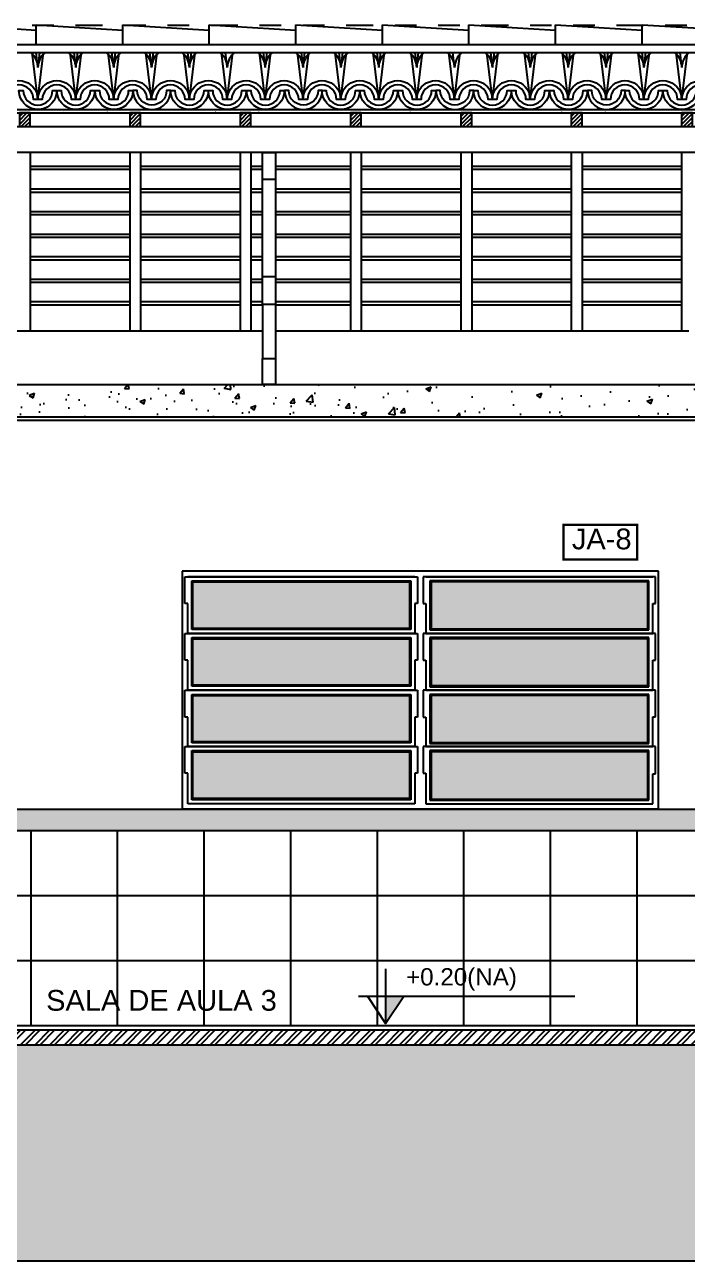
# Model space of a CAD drawing. Extents: x 183 to 373, y 23 to 105.
# Drawn here: x 229.01 to 232.07, y 79.7 to 85.42 of the extents above; entities that cross this region are included whole.
import ezdxf

# ---------------------------------------------------------------- set-up
doc = ezdxf.new("R2010")
doc.units = 0
doc.header["$LTSCALE"] = 0.005
doc.linetypes.add('C5', pattern=[60, 50, -5, 0, -5])
doc.linetypes.add('TRAÇO-2PTOS_P', pattern=[0.625, 0.25, -0.125, 0, -0.125, 0, -0.125])
doc.layers.get('0').update_dxf_attribs({"linetype": 'CONTINUOUS'})
for name, color, linetype in [('01', 1, 'CONTINUOUS'), ('252', 252, 'CONTINUOUS'), ('A-COTAS', 1, 'CONTINUOUS'), ('A-ESQUADRIAS', 2, 'CONTINUOUS'), ('A-PAREDE', 5, 'CONTINUOUS'), ('ARQ-EXO-1_100', 251, 'C5'), ('ARQ-HTC', 9, 'CONTINUOUS'), ('ARQ-PIS-CORTE', 2, 'CONTINUOUS'), ('ARQ-SMB-1_050', 1, 'CONTINUOUS'), ('ARQ-SMB-1_100', 1, 'CONTINUOUS'), ('ARQ-TLH-VISTA1', 2, 'CONTINUOUS'), ('ARQ-TLH-VISTA2', 1, 'CONTINUOUS'), ('ARQ-TXT-1_075', 2, 'CONTINUOUS'), ('BL-AR-TELHA 2', 2, 'CONTINUOUS'), ('MADEIRAMENTO', 2, 'CONTINUOUS')]:
    doc.layers.add(name, color=color, linetype=linetype)
doc.styles.add('ESC-50-A20', font='arial.ttf', dxfattribs={"height": 0.1})
pattern_1 = [(50, (84.715, 34.55552), (0.25505854, -0.02231472), [0.02667, -0.29337]), (355, (84.715, 34.55552), (-0.0493408, 0.2674796), [0.021336, -0.2346968]), (100.45144, (84.73625, 34.55366), (0.20571775, 0.24516485), [0.022666, -0.24932634]), (46.1842, (84.715, 34.62664), (0.37951066, -0.05885926), [0.040005, -0.440055]), (96.63556, (84.74662, 34.62174), (0.3323658, 0.3463966), [0.033999, -0.37398985]), (351.18415, (84.715, 34.62664), (0.3323658, 0.3463966), [0.032004, -0.3520436]), (21, (84.75056, 34.60886), (0.21226015, -0.14317128), [0.02667, -0.29337]), (326, (84.75056, 34.60886), (0.08652284, 0.25786315), [0.021336, -0.234696]), (71.45144, (84.76824, 34.59693), (0.298783, 0.11469188), [0.022666, -0.2493259]), (37.5, (84.715, 34.55552), (0.004324045, 0.118377054), [0, -0.2318512, 0, -0.238252, 0, -0.235585]), (7.5, (84.715, 34.55552), (0.09354753, 0.1402528), [0, -0.1358392, 0, -0.2265172, 0, -0.089789]), (327.5, (84.6357, 34.55552), (0.189826833, -0.00802024), [0, -0.0889, 0, -0.277368, 0, -0.368046]), (317.5, (84.60014, 34.55552), (0.20738085, 0.03559709), [0, -0.11557, 0, -0.1842008, 0, -0.261366])]

# ---------------------------------------------------------------- blocks, each defined once
blk = doc.blocks.new('FNDE-Nível Corte-1_050')
blk.add_hatch(color=251).paths.add_polyline_path([(140.6568, -0.1868), (140.7408, -0.1868), (140.6568, -0.3128)])
at = {"color": 251}
for p, q in [((140.6568, -0.0608), (140.6568, -0.3128)), ((140.5308, -0.1868), (141.5308, -0.1868))]:
    blk.add_line(p, q, dxfattribs=at)
blk.add_lwpolyline([(140.5728, -0.1868), (140.6568, -0.3128), (140.7408, -0.1868)], dxfattribs=at)

msp = doc.modelspace()

# ---------------------------------------------------------------- hatches: boundary and pattern name
at = {"layer": 'A-COTAS'}
h = msp.add_hatch(color=252, dxfattribs=at)
h.set_gradient(color1=(91, 91, 91), one_color=1, tint=1, name='INVHEMISPHERICAL')
h.paths.add_polyline_path([(229.7867, 82.8394), (229.7867, 82.6249), (230.7879, 82.6249), (230.7879, 82.8394)])
h.paths.add_polyline_path([(229.7867, 82.5769), (229.7867, 82.3624), (230.7879, 82.3624), (230.7879, 82.5769)])
h.paths.add_polyline_path([(229.7867, 82.3144), (229.7867, 82.0999), (230.7879, 82.0999), (230.7879, 82.3144)])
h.paths.add_polyline_path([(229.7867, 82.0544), (229.7867, 81.8374), (230.7879, 81.8374), (230.7879, 82.0544)])
h.paths.add_polyline_path([(231.8879, 82.6226), (231.8879, 82.8394), (230.8867, 82.8394), (230.8867, 82.6226)])
h.paths.add_polyline_path([(231.8879, 82.3601), (231.8879, 82.5769), (230.8867, 82.5769), (230.8867, 82.3601)])
h.paths.add_polyline_path([(231.8879, 82.0976), (231.8879, 82.3144), (230.8867, 82.3144), (230.8867, 82.0976)])
h.paths.add_polyline_path([(230.8867, 82.0544), (230.8867, 81.8351), (231.8879, 81.8351), (231.8879, 82.0544)])
at = {"layer": 'A-ESQUADRIAS'}
h = msp.add_hatch(dxfattribs=at)
h.set_pattern_fill('GOST_WOOD', color=251, scale=0.01, angle=90)
h.set_pattern_definition([(180, (186.197824, -81.4883), (7e-18, 0.06), [0.1, -0.02]), (180, (186.217824, -81.4683), (7e-18, 0.06), [0.06, -0.015, 0.03, -0.015]), (180, (186.247824, -81.4483), (7e-18, 0.06), [0.1, -0.02])])
h.paths.add_polyline_path([(233.0373, 81.688), (233.0373, 81.788), (225.0373, 81.788), (225.0373, 81.688)])
at = {"layer": 'ARQ-HTC'}
h = msp.add_hatch(dxfattribs=at)
h.set_pattern_fill('ANSI31', color=256, scale=0.004, style=0)
h.set_pattern_definition([(45, (-18.45494, 37.775708), (-0.0089802561, 0.0089802561), [])])
h.paths.add_polyline_path([(228.9847, 84.9458), (229.0347, 84.9458), (229.0347, 85.0085), (228.9847, 85.0085)])
h = msp.add_hatch(dxfattribs=at)
h.set_pattern_fill('ANSI31', color=256, scale=0.004, style=0)
h.set_pattern_definition([(45, (-17.94494, 37.775708), (-0.0089802561, 0.0089802561), [])])
h.paths.add_polyline_path([(229.4947, 84.9458), (229.5447, 84.9458), (229.5447, 85.0085), (229.4947, 85.0085)])
h = msp.add_hatch(dxfattribs=at)
h.set_pattern_fill('ANSI31', color=256, scale=0.004, style=0)
h.set_pattern_definition([(45, (-17.43494, 37.775708), (-0.0089802561, 0.0089802561), [])])
h.paths.add_polyline_path([(230.0047, 84.9458), (230.0547, 84.9458), (230.0547, 85.0085), (230.0047, 85.0085)])
h = msp.add_hatch(dxfattribs=at)
h.set_pattern_fill('ANSI31', color=256, scale=0.004, style=0)
h.set_pattern_definition([(45, (-16.92494, 37.775708), (-0.0089802561, 0.0089802561), [])])
h.paths.add_polyline_path([(230.5147, 84.9458), (230.5647, 84.9458), (230.5647, 85.0085), (230.5147, 85.0085)])
h = msp.add_hatch(dxfattribs=at)
h.set_pattern_fill('ANSI31', color=256, scale=0.004, style=0)
h.set_pattern_definition([(45, (-16.41494, 37.775708), (-0.0089802561, 0.0089802561), [])])
h.paths.add_polyline_path([(231.0247, 84.9458), (231.0747, 84.9458), (231.0747, 85.0085), (231.0247, 85.0085)])
h = msp.add_hatch(dxfattribs=at)
h.set_pattern_fill('ANSI31', color=256, scale=0.004, style=0)
h.set_pattern_definition([(45, (-15.90494, 37.775708), (-0.0089802561, 0.0089802561), [])])
h.paths.add_polyline_path([(231.5347, 84.9458), (231.5847, 84.9458), (231.5847, 85.0085), (231.5347, 85.0085)])
h = msp.add_hatch(dxfattribs=at)
h.set_pattern_fill('ANSI31', color=256, scale=0.004, style=0)
h.set_pattern_definition([(45, (-15.39494, 37.775708), (-0.0089802561, 0.0089802561), [])])
h.paths.add_polyline_path([(232.0447, 84.9458), (232.0947, 84.9458), (232.0947, 85.0085), (232.0447, 85.0085)])
h = msp.add_hatch(dxfattribs=at)
h.set_pattern_fill('AR-CONC', color=251, scale=0.0014, style=0)
h.set_pattern_definition(pattern_1)
h.paths.add_polyline_path([(231.4212, 83.7528), (228.8376, 83.7528), (228.8376, 83.6028), (231.4212, 83.6028)])
h = msp.add_hatch(dxfattribs=at)
h.set_pattern_fill('AR-CONC', color=251, scale=0.0014, style=0)
h.set_pattern_definition(pattern_1)
h.paths.add_polyline_path([(234.7563, 83.7528), (231.4212, 83.7528), (231.4212, 83.6028), (233.0523, 83.6028), (233.0523, 83.2978), (233.1723, 83.2978), (233.1723, 83.6028), (234.7563, 83.6028)])
h = msp.add_hatch(dxfattribs=at)
h.set_pattern_fill('ANSI32', color=251, scale=0.005, style=0)
h.set_pattern_definition([(45, (84.714996, 34.55552), (-0.03367596, 0.03367596), []), (45, (84.737447, 34.55552), (-0.03367596, 0.03367596), [])])
h.paths.add_polyline_path([(225.0373, 80.6978), (233.0373, 80.6978), (233.0373, 80.7678), (225.0373, 80.7678)])
h = msp.add_hatch(dxfattribs=at)
h.set_pattern_fill('EARTH', color=252, scale=0.02, angle=45, style=0)
h.set_pattern_definition([(45, (84.715, 34.55552), (1e-17, 0.17960512), [0.127, -0.127]), (45, (84.68132, 34.5892), (1e-17, 0.17960512), [0.127, -0.127]), (45, (84.64764, 34.62287), (1e-17, 0.17960512), [0.127, -0.127]), (135, (84.64764, 34.64532), (-0.17960512, 1e-17), [0.127, -0.127]), (135, (84.68132, 34.679), (-0.17960512, 1e-17), [0.127, -0.127]), (135, (84.715, 34.71267), (-0.17960512, 1e-17), [0.127, -0.127])])
h.paths.add_polyline_path([(247.7524, 80.6978), (241.3373, 80.6978), (241.3373, 80.2978), (241.0123, 80.2978), (241.0123, 80.6978), (235.1238, 80.6978), (235.1238, 79.6978), (247.7524, 79.6978)])
h.paths.add_polyline_path([(224.8873, 80.2978), (224.8873, 80.6978), (219.7502, 80.6978), (219.7502, 79.6978), (235.1238, 79.6978), (235.1238, 80.6978), (233.1873, 80.6978), (233.1873, 80.2978), (233.0373, 80.2978), (233.0373, 80.6978), (225.0373, 80.6978), (225.0373, 80.2978)])

# ---------------------------------------------------------------- linework, layer by layer
at = {"color": 3}
for points in [[(228.9847, 84.9458), (229.0347, 84.9458), (229.0347, 85.0085), (228.9847, 85.0085)], [(229.4947, 84.9458), (229.5447, 84.9458), (229.5447, 85.0085), (229.4947, 85.0085)], [(230.0047, 84.9458), (230.0547, 84.9458), (230.0547, 85.0085), (230.0047, 85.0085)], [(230.5147, 84.9458), (230.5647, 84.9458), (230.5647, 85.0085), (230.5147, 85.0085)], [(231.0247, 84.9458), (231.0747, 84.9458), (231.0747, 85.0085), (231.0247, 85.0085)], [(231.5347, 84.9458), (231.5847, 84.9458), (231.5847, 85.0085), (231.5347, 85.0085)], [(232.0447, 84.9458), (232.0947, 84.9458), (232.0947, 85.0085), (232.0447, 85.0085)]]:
    msp.add_lwpolyline(points, close=True, dxfattribs=at)
at = {"layer": '01', "color": 251}
for p, q in [((229.0347, 84.8262), (229.0347, 84.0007)), ((229.4947, 84.8262), (229.4947, 84.0007)), ((229.5447, 84.8262), (229.5447, 84.0007)), ((230.0047, 84.8262), (230.0047, 84.0007)), ((230.0547, 84.8262), (230.0547, 84.0007)), ((230.5147, 84.8262), (230.5147, 84.0007)), ((230.5647, 84.8262), (230.5647, 84.0007)), ((231.0247, 84.8262), (231.0247, 84.0007)), ((231.0747, 84.8262), (231.0747, 84.0007)), ((231.5347, 84.8262), (231.5347, 84.0007)), ((231.5847, 84.8262), (231.5847, 84.0007)), ((232.0447, 84.8262), (232.0447, 84.0007)), ((229.4947, 84.7608), (229.0347, 84.7608)), ((230.0047, 84.7608), (229.5447, 84.7608)), ((230.1083, 84.7608), (230.0547, 84.7608)), ((230.5147, 84.7608), (230.1683, 84.7608)), ((231.0247, 84.7608), (230.5647, 84.7608)), ((231.5347, 84.7608), (231.0747, 84.7608)), ((232.0447, 84.7608), (231.5847, 84.7608)), ((229.4947, 84.7463), (229.0347, 84.7463)), ((230.0047, 84.7463), (229.5447, 84.7463)), ((230.1083, 84.7463), (230.0547, 84.7463)), ((230.5147, 84.7463), (230.1683, 84.7463)), ((231.0247, 84.7463), (230.5647, 84.7463)), ((231.5347, 84.7463), (231.0747, 84.7463)), ((232.0447, 84.7463), (231.5847, 84.7463)), ((229.4947, 84.6556), (229.0347, 84.6556)), ((229.4947, 84.6411), (229.0347, 84.6411)), ((230.0047, 84.6556), (229.5447, 84.6556)), ((230.0047, 84.6411), (229.5447, 84.6411)), ((230.1083, 84.6556), (230.0547, 84.6556)), ((230.1083, 84.6411), (230.0547, 84.6411)), ((230.5147, 84.6556), (230.1683, 84.6556)), ((230.5147, 84.6411), (230.1683, 84.6411)), ((231.0247, 84.6556), (230.5647, 84.6556)), ((231.0247, 84.6411), (230.5647, 84.6411)), ((231.5347, 84.6556), (231.0747, 84.6556)), ((231.5347, 84.6411), (231.0747, 84.6411)), ((232.0447, 84.6556), (231.5847, 84.6556)), ((232.0447, 84.6411), (231.5847, 84.6411)), ((229.4947, 84.5513), (229.0347, 84.5513)), ((229.4947, 84.5368), (229.0347, 84.5368)), ((230.0047, 84.5513), (229.5447, 84.5513)), ((230.0047, 84.5368), (229.5447, 84.5368)), ((230.1083, 84.5513), (230.0547, 84.5513)), ((230.1083, 84.5368), (230.0547, 84.5368)), ((230.5147, 84.5513), (230.1683, 84.5513)), ((230.5147, 84.5368), (230.1683, 84.5368)), ((231.0247, 84.5513), (230.5647, 84.5513)), ((231.0247, 84.5368), (230.5647, 84.5368)), ((231.5347, 84.5513), (231.0747, 84.5513)), ((231.5347, 84.5368), (231.0747, 84.5368)), ((232.0447, 84.5513), (231.5847, 84.5513)), ((232.0447, 84.5368), (231.5847, 84.5368)), ((229.4947, 84.4469), (229.0347, 84.4469)), ((229.4947, 84.4325), (229.0347, 84.4325)), ((230.0047, 84.4469), (229.5447, 84.4469)), ((230.0047, 84.4325), (229.5447, 84.4325)), ((230.1083, 84.4469), (230.0547, 84.4469)), ((230.1083, 84.4325), (230.0547, 84.4325)), ((230.5147, 84.4469), (230.1683, 84.4469)), ((230.5147, 84.4325), (230.1683, 84.4325)), ((231.0247, 84.4469), (230.5647, 84.4469)), ((231.0247, 84.4325), (230.5647, 84.4325)), ((231.5347, 84.4469), (231.0747, 84.4469)), ((231.5347, 84.4325), (231.0747, 84.4325)), ((232.0447, 84.4469), (231.5847, 84.4469)), ((232.0447, 84.4325), (231.5847, 84.4325)), ((229.4947, 84.3426), (229.0347, 84.3426)), ((229.4947, 84.3281), (229.0347, 84.3281)), ((230.0047, 84.3426), (229.5447, 84.3426)), ((230.0047, 84.3281), (229.5447, 84.3281)), ((230.1083, 84.3426), (230.0547, 84.3426)), ((230.1083, 84.3281), (230.0547, 84.3281)), ((230.5147, 84.3426), (230.1683, 84.3426)), ((230.5147, 84.3281), (230.1683, 84.3281)), ((231.0247, 84.3426), (230.5647, 84.3426)), ((231.0247, 84.3281), (230.5647, 84.3281)), ((231.5347, 84.3426), (231.0747, 84.3426)), ((231.5347, 84.3281), (231.0747, 84.3281)), ((232.0447, 84.3426), (231.5847, 84.3426)), ((232.0447, 84.3281), (231.5847, 84.3281)), ((229.4947, 84.2383), (229.0347, 84.2383)), ((230.0047, 84.2383), (229.5447, 84.2383)), ((230.1083, 84.2383), (230.0547, 84.2383)), ((230.5147, 84.2383), (230.1683, 84.2383)), ((231.0247, 84.2383), (230.5647, 84.2383)), ((231.5347, 84.2383), (231.0747, 84.2383)), ((232.0447, 84.2383), (231.5847, 84.2383)), ((229.4947, 84.2238), (229.0347, 84.2238)), ((230.0047, 84.2238), (229.5447, 84.2238)), ((230.1083, 84.2238), (230.0547, 84.2238)), ((230.5147, 84.2238), (230.1683, 84.2238)), ((231.0247, 84.2238), (230.5647, 84.2238)), ((231.5347, 84.2238), (231.0747, 84.2238)), ((232.0447, 84.2238), (231.5847, 84.2238)), ((229.4947, 84.1348), (229.0347, 84.1348)), ((230.0047, 84.1348), (229.5447, 84.1348)), ((230.1083, 84.1348), (230.0547, 84.1348)), ((230.5147, 84.1348), (230.1683, 84.1348)), ((231.0247, 84.1348), (230.5647, 84.1348)), ((231.5347, 84.1348), (231.0747, 84.1348)), ((232.0447, 84.1348), (231.5847, 84.1348)), ((229.4947, 84.1203), (229.0347, 84.1203)), ((230.0047, 84.1203), (229.5447, 84.1203)), ((230.1083, 84.1203), (230.0547, 84.1203)), ((230.5147, 84.1203), (230.1683, 84.1203)), ((231.0247, 84.1203), (230.5647, 84.1203)), ((231.5347, 84.1203), (231.0747, 84.1203)), ((232.0447, 84.1203), (231.5847, 84.1203)), ((228.1983, 84.0007), (230.1083, 84.0007)), ((230.1683, 84.0007), (232.0783, 84.0007))]:
    msp.add_line(p, q, dxfattribs=at)
at = {"layer": '01'}
msp.add_line((225.0373, 83.5878), (233.0373, 83.5878), dxfattribs=at)
at = {"layer": '252'}
for p, q in [((229.0373, 81.688), (229.0373, 80.7878)), ((229.4373, 81.688), (229.4373, 80.7878)), ((229.8373, 81.688), (229.8373, 80.7878)), ((230.2373, 81.688), (230.2373, 80.7878)), ((230.6373, 81.688), (230.6373, 80.7878)), ((231.0373, 81.688), (231.0373, 80.7878)), ((231.4373, 81.688), (231.4373, 80.7878)), ((231.8373, 81.688), (231.8373, 80.7878)), ((233.0373, 81.388), (225.0373, 81.388)), ((233.0373, 81.088), (225.0373, 81.088))]:
    msp.add_line(p, q, dxfattribs=at)
at = {"layer": 'A-COTAS'}
for p, q in [((231.9373, 82.8888), (229.7373, 82.8888)), ((229.7373, 82.8888), (229.7373, 81.7888)), ((231.9373, 81.7888), (231.9373, 82.8888)), ((229.75, 82.8634), (230.8246, 82.8634)), ((229.75, 82.7399), (229.75, 82.8634)), ((230.8119, 82.8634), (229.7627, 82.8634)), ((229.7817, 82.8444), (230.7929, 82.8444)), ((229.7817, 82.6199), (229.7817, 82.8444)), ((229.7867, 82.8394), (230.7879, 82.8394)), ((229.7867, 82.6249), (229.7867, 82.8394)), ((230.7879, 82.8394), (230.7879, 82.6249)), ((230.7929, 82.8444), (230.7929, 82.6199)), ((230.8246, 82.8634), (230.8246, 82.7399)), ((231.9246, 82.8634), (230.85, 82.8634)), ((230.85, 82.8634), (230.85, 82.7399)), ((230.8627, 82.8634), (231.9119, 82.8634)), ((231.8929, 82.8444), (230.8817, 82.8444)), ((230.8817, 82.8444), (230.8817, 82.6176)), ((231.8879, 82.8394), (230.8867, 82.8394)), ((230.8867, 82.8394), (230.8867, 82.6226)), ((231.8879, 82.6226), (231.8879, 82.8394)), ((231.8929, 82.6176), (231.8929, 82.8444)), ((231.9246, 82.7401), (231.9246, 82.8634)), ((229.7627, 82.7399), (229.75, 82.7399)), ((229.7627, 82.6009), (229.7627, 82.7399)), ((230.8246, 82.7399), (230.8119, 82.7399)), ((230.8119, 82.7399), (230.8119, 82.6009)), ((230.85, 82.7399), (230.8627, 82.7399)), ((230.8627, 82.7399), (230.8627, 82.6009)), ((231.9119, 82.6009), (231.9119, 82.7401)), ((231.9119, 82.7401), (231.9246, 82.7401)), ((229.75, 82.6009), (230.8246, 82.6009)), ((229.75, 82.4774), (229.75, 82.6009)), ((230.8119, 82.6009), (229.7627, 82.6009)), ((230.8119, 82.6009), (229.7627, 82.6009)), ((230.7929, 82.6199), (229.7817, 82.6199)), ((229.7817, 82.5819), (230.7929, 82.5819)), ((229.7817, 82.3574), (229.7817, 82.5819)), ((230.7879, 82.6249), (229.7867, 82.6249)), ((230.7929, 82.5819), (230.7929, 82.3574)), ((230.8246, 82.6009), (230.8246, 82.4774)), ((231.9246, 82.6009), (230.85, 82.6009)), ((230.85, 82.6009), (230.85, 82.4774)), ((230.8627, 82.6009), (231.9119, 82.6009)), ((230.8627, 82.6009), (231.9119, 82.6009)), ((230.8817, 82.6176), (231.8929, 82.6176)), ((231.8929, 82.5819), (230.8817, 82.5819)), ((230.8817, 82.5819), (230.8817, 82.3551)), ((230.8867, 82.6226), (231.8879, 82.6226)), ((231.8929, 82.3551), (231.8929, 82.5819)), ((231.9246, 82.4776), (231.9246, 82.6009)), ((229.7867, 82.5769), (230.7879, 82.5769)), ((229.7867, 82.3624), (229.7867, 82.5769)), ((230.7879, 82.5769), (230.7879, 82.3624)), ((231.8879, 82.5769), (230.8867, 82.5769)), ((230.8867, 82.5769), (230.8867, 82.3601)), ((231.8879, 82.3601), (231.8879, 82.5769)), ((229.7627, 82.4774), (229.75, 82.4774)), ((229.7627, 82.3384), (229.7627, 82.4774)), ((230.8246, 82.4774), (230.8119, 82.4774)), ((230.8119, 82.4774), (230.8119, 82.3384)), ((230.85, 82.4774), (230.8627, 82.4774)), ((230.8627, 82.4774), (230.8627, 82.3384)), ((231.9119, 82.3384), (231.9119, 82.4776)), ((231.9119, 82.4776), (231.9246, 82.4776)), ((230.7929, 82.3574), (229.7817, 82.3574)), ((230.7879, 82.3624), (229.7867, 82.3624)), ((230.8817, 82.3551), (231.8929, 82.3551)), ((230.8867, 82.3601), (231.8879, 82.3601)), ((229.75, 82.3384), (230.8246, 82.3384)), ((229.75, 82.2149), (229.75, 82.3384)), ((230.8119, 82.3384), (229.7627, 82.3384)), ((230.8119, 82.3384), (229.7627, 82.3384)), ((229.7817, 82.3194), (230.7929, 82.3194)), ((229.7817, 82.0949), (229.7817, 82.3194)), ((229.7867, 82.3144), (230.7879, 82.3144)), ((229.7867, 82.0999), (229.7867, 82.3144)), ((230.7879, 82.3144), (230.7879, 82.0999)), ((230.7929, 82.3194), (230.7929, 82.0949)), ((230.8246, 82.3384), (230.8246, 82.2149)), ((231.9246, 82.3384), (230.85, 82.3384)), ((230.85, 82.3384), (230.85, 82.2149)), ((230.8627, 82.3384), (231.9119, 82.3384)), ((230.8627, 82.3384), (231.9119, 82.3384)), ((231.8929, 82.3194), (230.8817, 82.3194)), ((230.8817, 82.3194), (230.8817, 82.0926)), ((231.8879, 82.3144), (230.8867, 82.3144)), ((230.8867, 82.3144), (230.8867, 82.0976)), ((231.8879, 82.0976), (231.8879, 82.3144)), ((231.8929, 82.0926), (231.8929, 82.3194)), ((231.9246, 82.2151), (231.9246, 82.3384)), ((229.7627, 82.2149), (229.75, 82.2149)), ((229.7627, 82.0784), (229.7627, 82.2149)), ((230.8246, 82.2149), (230.8119, 82.2149)), ((230.8119, 82.2149), (230.8119, 82.0784)), ((230.85, 82.2149), (230.8627, 82.2149)), ((230.8627, 82.2149), (230.8627, 82.0784)), ((231.9119, 82.0784), (231.9119, 82.2151)), ((231.9119, 82.2151), (231.9246, 82.2151)), ((229.75, 82.0784), (230.8246, 82.0784)), ((229.75, 81.9549), (229.75, 82.0784)), ((230.8119, 82.0784), (229.7627, 82.0784)), ((230.8119, 82.0784), (229.7627, 82.0784)), ((230.7929, 82.0949), (229.7817, 82.0949)), ((230.7879, 82.0999), (229.7867, 82.0999)), ((230.8246, 82.0784), (230.8246, 81.9549)), ((231.9246, 82.0784), (230.85, 82.0784)), ((230.85, 82.0784), (230.85, 81.9549)), ((230.8627, 82.0784), (231.9119, 82.0784)), ((230.8627, 82.0784), (231.9119, 82.0784)), ((230.8817, 82.0926), (231.8929, 82.0926)), ((230.8867, 82.0976), (231.8879, 82.0976)), ((231.9246, 81.9526), (231.9246, 82.0784)), ((229.7817, 82.0594), (230.7929, 82.0594)), ((229.7817, 81.8324), (229.7817, 82.0594)), ((229.7867, 82.0544), (230.7879, 82.0544)), ((229.7867, 81.8374), (229.7867, 82.0544)), ((230.7879, 82.0544), (230.7879, 81.8374)), ((230.7929, 82.0594), (230.7929, 81.8324)), ((231.8929, 82.0594), (230.8817, 82.0594)), ((230.8817, 82.0594), (230.8817, 81.8301)), ((231.8879, 82.0544), (230.8867, 82.0544)), ((230.8867, 82.0544), (230.8867, 81.8351)), ((231.8879, 81.8351), (231.8879, 82.0544)), ((231.8929, 81.8301), (231.8929, 82.0594)), ((229.7627, 81.9549), (229.75, 81.9549)), ((229.7627, 81.8134), (229.7627, 81.9549)), ((230.8246, 81.9549), (230.8119, 81.9549)), ((230.8119, 81.9549), (230.8119, 81.8134)), ((230.85, 81.9549), (230.8627, 81.9549)), ((230.8627, 81.9549), (230.8627, 81.8134)), ((231.9119, 81.8134), (231.9119, 81.9526)), ((231.9119, 81.9526), (231.9246, 81.9526)), ((230.7879, 81.8374), (229.7867, 81.8374)), ((230.8867, 81.8351), (231.8879, 81.8351)), ((231.9373, 81.7888), (229.7373, 81.7888)), ((230.8119, 81.8134), (229.7627, 81.8134)), ((230.7929, 81.8324), (229.7817, 81.8324)), ((230.8627, 81.8134), (231.9119, 81.8134)), ((230.8817, 81.8301), (231.8929, 81.8301))]:
    msp.add_line(p, q, dxfattribs=at)
msp.add_lwpolyline([(225.0373, 81.788), (233.0373, 81.788), (233.0373, 81.688), (225.0373, 81.688)], dxfattribs=at)
at = {"layer": 'A-PAREDE', "color": 5}
for p, q in [((208.6023, 83.7528), (241.1623, 83.7528)), ((225.0223, 83.6028), (233.0523, 83.6028)), ((216.8873, 80.7678), (233.1873, 80.7678)), ((233.0373, 80.6978), (225.0373, 80.6978))]:
    msp.add_line(p, q, dxfattribs=at)
at = {"layer": 'A-PAREDE'}
for points in [[(230.1083, 84.8262), (230.1683, 84.8262), (230.1683, 84.7002), (230.1083, 84.7002)], [(230.1083, 84.2518), (230.1683, 84.2518), (230.1683, 84.1227), (230.1083, 84.1227)], [(230.1083, 83.8728), (230.1683, 83.8728), (230.1683, 83.7528), (230.1083, 83.7528)]]:
    msp.add_lwpolyline(points, close=True, dxfattribs=at)
at = {"layer": 'ARQ-EXO-1_100', "color": 252, "linetype": 'TRAÇO-2PTOS_P', "ltscale": 100}
for p, q in [((205.4942, 85.4144), (267.0085, 85.4144)), ((205.4942, 83.7528), (267.0085, 83.7528)), ((216.8873, 80.7878), (249.3373, 80.7878))]:
    msp.add_line(p, q, dxfattribs=at)
at = {"layer": 'ARQ-HTC', "color": 252}
msp.add_lwpolyline([(267.5675, 80.6478), (267.5675, 79.6978), (227.9373, 79.6978)], dxfattribs=at)
at = {"layer": 'ARQ-PIS-CORTE'}
msp.add_line((225.0373, 80.7878), (233.0373, 80.7878), dxfattribs=at)
at = {"layer": 'ARQ-SMB-1_100', "color": 252, "ltscale": 10, "const_width": 0.0107}
msp.add_lwpolyline([(231.4988, 82.9434), (231.8398, 82.9434), (231.8398, 83.1034), (231.4988, 83.1034)], close=True, dxfattribs=at)
at = {"layer": 'ARQ-TLH-VISTA1'}
for p, q in [((211.6447, 85.0243), (262.7298, 85.0243)), ((230.1083, 84.2518), (230.1083, 84.7002)), ((230.1683, 84.7002), (230.1683, 84.2518)), ((230.1083, 84.1227), (230.1083, 83.8728)), ((230.1683, 84.1227), (230.1683, 83.8728))]:
    msp.add_line(p, q, dxfattribs=at)
for points in [[(229.068, 85.0912), (229.0705, 85.0704), (229.0505, 85.0704, 1), (228.9155, 85.0704), (228.8955, 85.0704), (228.898, 85.0912, -0.785113)], [(229.243, 85.0912), (229.2455, 85.0704), (229.2255, 85.0704, 1), (229.0905, 85.0704), (229.0705, 85.0704), (229.073, 85.0912, -0.785113)], [(229.418, 85.0912), (229.4205, 85.0704), (229.4005, 85.0704, 1), (229.2655, 85.0704), (229.2455, 85.0704), (229.248, 85.0912, -0.785113)], [(229.593, 85.0912), (229.5955, 85.0704), (229.5755, 85.0704, 1), (229.4405, 85.0704), (229.4205, 85.0704), (229.423, 85.0912, -0.785113)], [(229.768, 85.0912), (229.7705, 85.0704), (229.7505, 85.0704, 1), (229.6155, 85.0704), (229.5955, 85.0704), (229.598, 85.0912, -0.785113)], [(229.943, 85.0912), (229.9455, 85.0704), (229.9255, 85.0704, 1), (229.7905, 85.0704), (229.7705, 85.0704), (229.773, 85.0912, -0.785113)], [(230.118, 85.0912), (230.1205, 85.0704), (230.1005, 85.0704, 1), (229.9655, 85.0704), (229.9455, 85.0704), (229.948, 85.0912, -0.785113)], [(230.293, 85.0912), (230.2955, 85.0704), (230.2755, 85.0704, 1), (230.1405, 85.0704), (230.1205, 85.0704), (230.123, 85.0912, -0.785113)], [(230.468, 85.0912), (230.4705, 85.0704), (230.4505, 85.0704, 1), (230.3155, 85.0704), (230.2955, 85.0704), (230.298, 85.0912, -0.785113)], [(230.643, 85.0912), (230.6455, 85.0704), (230.6255, 85.0704, 1), (230.4905, 85.0704), (230.4705, 85.0704), (230.473, 85.0912, -0.785113)], [(230.818, 85.0912), (230.8205, 85.0704), (230.8005, 85.0704, 1), (230.6655, 85.0704), (230.6455, 85.0704), (230.648, 85.0912, -0.785113)], [(230.993, 85.0912), (230.9955, 85.0704), (230.9755, 85.0704, 1), (230.8405, 85.0704), (230.8205, 85.0704), (230.823, 85.0912, -0.785113)], [(231.168, 85.0912), (231.1705, 85.0704), (231.1505, 85.0704, 1), (231.0155, 85.0704), (230.9955, 85.0704), (230.998, 85.0912, -0.785113)], [(231.343, 85.0912), (231.3455, 85.0704), (231.3255, 85.0704, 1), (231.1905, 85.0704), (231.1705, 85.0704), (231.173, 85.0912, -0.785113)], [(231.518, 85.0912), (231.5205, 85.0704), (231.5005, 85.0704, 1), (231.3655, 85.0704), (231.3455, 85.0704), (231.348, 85.0912, -0.785113)], [(231.693, 85.0912), (231.6955, 85.0704), (231.6755, 85.0704, 1), (231.5405, 85.0704), (231.5205, 85.0704), (231.523, 85.0912, -0.785113)], [(231.868, 85.0912), (231.8705, 85.0704), (231.8505, 85.0704, 1), (231.7155, 85.0704), (231.6955, 85.0704), (231.698, 85.0912, -0.785113)], [(232.043, 85.0912), (232.0455, 85.0704), (232.0255, 85.0704, 1), (231.8905, 85.0704), (231.8705, 85.0704), (231.873, 85.0912, -0.785113)], [(232.218, 85.0912), (232.2205, 85.0704), (232.2005, 85.0704, 1), (232.0655, 85.0704), (232.0455, 85.0704), (232.048, 85.0912, -0.785113)], [(228.9855, 85.0916), (228.983, 85.1123), (229.003, 85.1123, 1), (229.138, 85.1123), (229.158, 85.1123), (229.1555, 85.0916, -0.785113)], [(229.1605, 85.0916), (229.158, 85.1123), (229.178, 85.1123, 1), (229.313, 85.1123), (229.333, 85.1123), (229.3305, 85.0916, -0.785113)], [(229.3372, 85.0916), (229.3347, 85.1123), (229.3547, 85.1123, 1), (229.4897, 85.1123), (229.5097, 85.1123), (229.5072, 85.0916, -0.785113)], [(229.6822, 85.0916), (229.6847, 85.1123), (229.6647, 85.1123, -1), (229.5297, 85.1123), (229.5097, 85.1123), (229.5122, 85.0916, 0.785113)], [(229.6855, 85.0916), (229.683, 85.1123), (229.703, 85.1123, 1), (229.838, 85.1123), (229.858, 85.1123), (229.8555, 85.0916, -0.785113)], [(229.8605, 85.0916), (229.858, 85.1123), (229.878, 85.1123, 1), (230.013, 85.1123), (230.033, 85.1123), (230.0305, 85.0916, -0.785113)], [(230.0372, 85.0916), (230.0347, 85.1123), (230.0547, 85.1123, 1), (230.1897, 85.1123), (230.2097, 85.1123), (230.2072, 85.0916, -0.785113)], [(230.3822, 85.0916), (230.3847, 85.1123), (230.3647, 85.1123, -1), (230.2297, 85.1123), (230.2097, 85.1123), (230.2122, 85.0916, 0.785113)], [(230.3855, 85.0916), (230.383, 85.1123), (230.403, 85.1123, 1), (230.538, 85.1123), (230.558, 85.1123), (230.5555, 85.0916, -0.785113)], [(230.5605, 85.0916), (230.558, 85.1123), (230.578, 85.1123, 1), (230.713, 85.1123), (230.733, 85.1123), (230.7305, 85.0916, -0.785113)], [(230.7372, 85.0916), (230.7347, 85.1123), (230.7547, 85.1123, 1), (230.8897, 85.1123), (230.9097, 85.1123), (230.9072, 85.0916, -0.785113)], [(231.0822, 85.0916), (231.0847, 85.1123), (231.0647, 85.1123, -1), (230.9297, 85.1123), (230.9097, 85.1123), (230.9122, 85.0916, 0.785113)], [(231.0855, 85.0916), (231.083, 85.1123), (231.103, 85.1123, 1), (231.238, 85.1123), (231.258, 85.1123), (231.2555, 85.0916, -0.785113)], [(231.2605, 85.0916), (231.258, 85.1123), (231.278, 85.1123, 1), (231.413, 85.1123), (231.433, 85.1123), (231.4305, 85.0916, -0.785113)], [(231.4372, 85.0916), (231.4347, 85.1123), (231.4547, 85.1123, 1), (231.5897, 85.1123), (231.6097, 85.1123), (231.6072, 85.0916, -0.785113)], [(231.7822, 85.0916), (231.7847, 85.1123), (231.7647, 85.1123, -1), (231.6297, 85.1123), (231.6097, 85.1123), (231.6122, 85.0916, 0.785113)], [(231.7855, 85.0916), (231.783, 85.1123), (231.803, 85.1123, 1), (231.938, 85.1123), (231.958, 85.1123), (231.9555, 85.0916, -0.785113)], [(231.9605, 85.0916), (231.958, 85.1123), (231.978, 85.1123, 1), (232.113, 85.1123), (232.133, 85.1123), (232.1305, 85.0916, -0.785113)]]:
    msp.add_lwpolyline(points, format="xyb", close=True, dxfattribs=at)
at = {"layer": 'ARQ-TLH-VISTA2', "color": 1}
for p, q in [((229.1868, 85.0044), (229.1871, 85.0068)), ((229.3868, 85.0045), (229.3871, 85.0069)), ((229.8868, 85.0044), (229.8871, 85.0068)), ((230.0868, 85.0045), (230.0871, 85.0069)), ((230.7868, 85.0045), (230.7871, 85.0069)), ((231.4868, 85.0045), (231.4871, 85.0069)), ((231.6868, 85.0044), (231.6871, 85.0068))]:
    msp.add_line(p, q, dxfattribs=at)
for centre in [(229.2495, 84.9454), (229.4495, 84.9455), (229.9495, 84.9454), (230.1495, 84.9455), (230.8495, 84.9455), (231.5495, 84.9455), (231.7495, 84.9454)]:
    msp.add_arc(centre, 0.0875, 130.6146, 135.7164, dxfattribs=at)
at = {"layer": 'BL-AR-TELHA 2'}
for p, q in [((229.0706, 85.0712), (229.0444, 85.2884)), ((229.0706, 85.2235), (229.0628, 85.2884)), ((229.0706, 85.0712), (229.0967, 85.2884)), ((229.0711, 85.2188), (229.0795, 85.2884)), ((229.2456, 85.0712), (229.2194, 85.2884)), ((229.2456, 85.2235), (229.2378, 85.2884)), ((229.2456, 85.0712), (229.2717, 85.2884)), ((229.2461, 85.2188), (229.2545, 85.2884)), ((229.4206, 85.0712), (229.3944, 85.2884)), ((229.4206, 85.2235), (229.4128, 85.2884)), ((229.4206, 85.0712), (229.4467, 85.2884)), ((229.4211, 85.2188), (229.4295, 85.2884)), ((229.5956, 85.0712), (229.5694, 85.2884)), ((229.5956, 85.2235), (229.5878, 85.2884)), ((229.5956, 85.0712), (229.6217, 85.2884)), ((229.5961, 85.2188), (229.6045, 85.2884)), ((229.7706, 85.0712), (229.7444, 85.2884)), ((229.7706, 85.2235), (229.7628, 85.2884)), ((229.7706, 85.0712), (229.7967, 85.2884)), ((229.7711, 85.2188), (229.7795, 85.2884)), ((229.9456, 85.0712), (229.9194, 85.2884)), ((229.9456, 85.2235), (229.9378, 85.2884)), ((229.9456, 85.0712), (229.9717, 85.2884)), ((230.1206, 85.0712), (230.0944, 85.2884)), ((230.1206, 85.2235), (230.1128, 85.2884)), ((230.1206, 85.0712), (230.1467, 85.2884)), ((230.1211, 85.2188), (230.1295, 85.2884)), ((230.2956, 85.0712), (230.2694, 85.2884)), ((230.2956, 85.2235), (230.2878, 85.2884)), ((230.2956, 85.0712), (230.3217, 85.2884)), ((230.2961, 85.2188), (230.3045, 85.2884)), ((230.4706, 85.0712), (230.4444, 85.2884)), ((230.4706, 85.2235), (230.4628, 85.2884)), ((230.4706, 85.0712), (230.4967, 85.2884)), ((230.4711, 85.2188), (230.4795, 85.2884)), ((230.6456, 85.0712), (230.6194, 85.2884)), ((230.6456, 85.2235), (230.6378, 85.2884)), ((230.6456, 85.0712), (230.6717, 85.2884)), ((230.6461, 85.2188), (230.6545, 85.2884)), ((230.8206, 85.0712), (230.7944, 85.2884)), ((230.8206, 85.2235), (230.8128, 85.2884)), ((230.8206, 85.0712), (230.8467, 85.2884)), ((230.8211, 85.2188), (230.8295, 85.2884)), ((230.9956, 85.0712), (230.9694, 85.2884)), ((230.9956, 85.2235), (230.9878, 85.2884)), ((230.9956, 85.0712), (231.0217, 85.2884)), ((231.1706, 85.0712), (231.1444, 85.2884)), ((231.1706, 85.2235), (231.1628, 85.2884)), ((231.1706, 85.0712), (231.1967, 85.2884)), ((231.1711, 85.2188), (231.1795, 85.2884)), ((231.3456, 85.0712), (231.3194, 85.2884)), ((231.3456, 85.2235), (231.3378, 85.2884)), ((231.3456, 85.0712), (231.3717, 85.2884)), ((231.3461, 85.2188), (231.3545, 85.2884)), ((231.5206, 85.0712), (231.4944, 85.2884)), ((231.5206, 85.2235), (231.5128, 85.2884)), ((231.5206, 85.0711), (231.5467, 85.2884)), ((231.5211, 85.2187), (231.5295, 85.2884)), ((231.6956, 85.0711), (231.6694, 85.2884)), ((231.6956, 85.2234), (231.6878, 85.2884)), ((231.6956, 85.0711), (231.7217, 85.2884)), ((231.6961, 85.2187), (231.7045, 85.2884)), ((231.8706, 85.0711), (231.8444, 85.2884)), ((231.8706, 85.2234), (231.8628, 85.2884)), ((231.8706, 85.0711), (231.8967, 85.2884)), ((231.8711, 85.2187), (231.8795, 85.2884)), ((232.0456, 85.0711), (232.0194, 85.2884)), ((232.0456, 85.2234), (232.0378, 85.2884)), ((232.0456, 85.0711), (232.0717, 85.2884))]:
    msp.add_line(p, q, dxfattribs=at)
for centre, start, end in [((228.9831, 85.2188), 0, 52.7658), ((229.1581, 85.2188), 127.2342, 180), ((229.1581, 85.2188), 0, 52.7658), ((229.3331, 85.2188), 127.2342, 180), ((229.3331, 85.2188), 0, 52.7658), ((229.5081, 85.2188), 127.2321, 180), ((229.5081, 85.2188), 0, 52.7679), ((229.6831, 85.2188), 127.2342, 180), ((229.6831, 85.2188), 0, 52.7658), ((229.8581, 85.2188), 127.2342, 180), ((229.8581, 85.2188), 0, 52.7658), ((230.0331, 85.2188), 127.2342, 180), ((230.0331, 85.2188), 0, 52.7658), ((230.2081, 85.2188), 127.2342, 180), ((230.2081, 85.2188), 0, 52.7658), ((230.3831, 85.2188), 127.2342, 180), ((230.3831, 85.2188), 0, 52.7658), ((230.5581, 85.2188), 127.2321, 180), ((230.5581, 85.2188), 0, 52.7679), ((230.7331, 85.2188), 127.2342, 180), ((230.7331, 85.2188), 0, 52.7658), ((230.9081, 85.2188), 127.2342, 180), ((230.9081, 85.2188), 0, 52.7658), ((231.0831, 85.2188), 127.2342, 180), ((231.0831, 85.2188), 0, 52.7658), ((231.2581, 85.2188), 127.2342, 180), ((231.2581, 85.2188), 0, 52.7658), ((231.4331, 85.2188), 127.2342, 180), ((231.4331, 85.2188), 0, 52.7658), ((231.6081, 85.2187), 127.2321, 180), ((231.6081, 85.2187), 0, 52.7679), ((231.7831, 85.2187), 127.2342, 180), ((231.7831, 85.2187), 0, 52.7658), ((231.9581, 85.2187), 127.2342, 180), ((231.9581, 85.2187), 0, 52.7658), ((232.1331, 85.2187), 127.2342, 180)]:
    msp.add_arc(centre, 0.0875, start, end, dxfattribs=at)
at = {"layer": 'MADEIRAMENTO', "color": 1}
for p, q in [((228.6622, 85.4165), (229.0622, 85.392)), ((229.0622, 85.3244), (229.0622, 85.4165)), ((229.0622, 85.4165), (229.4622, 85.392)), ((229.4622, 85.3244), (229.4622, 85.4165)), ((229.4622, 85.4165), (229.8622, 85.392)), ((229.8622, 85.3244), (229.8622, 85.4165)), ((229.8622, 85.4165), (230.2622, 85.392)), ((230.2622, 85.3244), (230.2622, 85.4165)), ((230.2622, 85.4165), (230.6622, 85.392)), ((230.6622, 85.3244), (230.6622, 85.4165)), ((230.6622, 85.4165), (231.0622, 85.392)), ((231.0622, 85.3244), (231.0622, 85.4165)), ((231.0622, 85.4165), (231.4622, 85.392)), ((231.4622, 85.3244), (231.4622, 85.4165)), ((231.4622, 85.4165), (231.8622, 85.392)), ((231.8622, 85.3244), (231.8622, 85.4165)), ((231.8622, 85.4165), (232.2622, 85.392)), ((212.5123, 85.3244), (261.8623, 85.3244)), ((212.5123, 85.2884), (261.8623, 85.2884)), ((211.6447, 85.0085), (262.7298, 85.0085)), ((211.6447, 84.9458), (262.7298, 84.9458)), ((262.5542, 84.8262), (211.6461, 84.8262))]:
    msp.add_line(p, q, dxfattribs=at)

# ---------------------------------------------------------------- block references
at = {"layer": 'ARQ-SMB-1_050'}
msp.add_blockref('FNDE-Nível Corte-1_050', (90.0202, 81.1106), dxfattribs=at)

# ---------------------------------------------------------------- texts
at = {"layer": 'ARQ-SMB-1_050', "style": 'ESC-50-A20'}
msp.add_attdef('+0.20(NA)', (230.7713, 80.9733), 'NA', height=0.08, dxfattribs=at)
at = {"layer": 'ARQ-TXT-1_075', "insert": (229.1085, 80.9525), "char_height": 0.096, "attachment_point": 1, "style": 'ESC-50-A20'}
msp.add_mtext_dynamic_manual_height_columns('SALA DE AULA 3', width=1.144669, gutter_width=0.5, heights=[0], dxfattribs=at)
at = {"layer": 'ARQ-TXT-1_075', "style": 'ESC-50-A20'}
msp.add_attdef('JA-8', (231.5376, 82.9904), '', height=0.096, dxfattribs=at)

doc.saveas('drawing.dxf')
